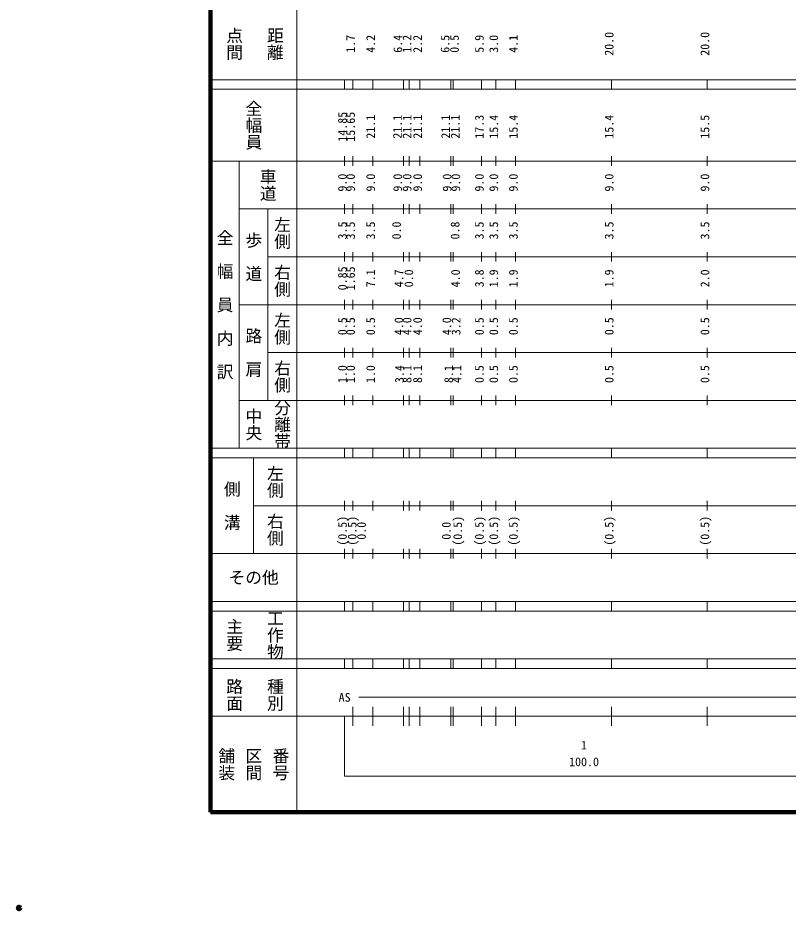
# Model space of a CAD drawing. Units: millimetres on the paper, enlarged 1000 times. Extents: x -242 to 680000, y -290 to 380000.
# Drawn here: x -242 to 160628, y -290 to 185930 of the extents above; entities that cross this region are included whole.
import ezdxf
from ezdxf.enums import TextEntityAlignment as Align

# ---------------------------------------------------------------- set-up
doc = ezdxf.new("R2010")
doc.units = ezdxf.units.MM
doc.header["$LTSCALE"] = 1000
doc.header["$PDMODE"] = 32
doc.header["$PDSIZE"] = 500
doc.layers.add('M-TTL', color=2, linetype='Continuous', lineweight=140)
doc.layers.add('M-TTL-BAND', color=7, linetype='Continuous', lineweight=13)
doc.styles.add('@ＭＳ ゴシック', font='')
doc.styles.add('ＭＳ ゴシック', font='')
doc.styles.get('@ＭＳ ゴシック').set_extended_font_data('@MS Gothic')
doc.styles.get('ＭＳ ゴシック').set_extended_font_data('MS Gothic')

msp = doc.modelspace()

# ---------------------------------------------------------------- linework, layer by layer
at = {"layer": 'M-TTL'}
for p, q in [((40000, 380000), (40000, 20000)), ((40000, 20000), (680000, 20000))]:
    msp.add_line(p, q, dxfattribs=at)
msp.add_point((8, -40), dxfattribs=at)
at = {"layer": 'M-TTL-BAND'}
for p, q in [((58000, 370000), (58000, 20000)), ((40000, 173000), (579000, 173000)), ((68000, 171000), (68000, 173000)), ((69700, 171000), (69700, 173000)), ((73900, 171000), (73900, 173000)), ((80300, 171000), (80300, 173000)), ((81500, 171000), (81500, 173000)), ((83700, 171000), (83700, 173000)), ((90200, 171000), (90200, 173000)), ((90700, 171000), (90700, 173000)), ((96600, 171000), (96600, 173000)), ((99600, 171000), (99600, 173000)), ((103700, 171000), (103700, 173000)), ((123700, 171000), (123700, 173000)), ((143700, 171000), (143700, 173000)), ((40000, 171000), (579000, 171000)), ((68000, 155000), (68000, 157000)), ((69700, 155000), (69700, 157000)), ((73900, 155000), (73900, 157000)), ((80300, 155000), (80300, 157000)), ((81500, 155000), (81500, 157000)), ((83700, 155000), (83700, 157000)), ((90200, 155000), (90200, 157000)), ((90700, 155000), (90700, 157000)), ((96600, 155000), (96600, 157000)), ((99600, 155000), (99600, 157000)), ((103700, 155000), (103700, 157000)), ((123700, 155000), (123700, 157000)), ((143700, 155000), (143700, 157000)), ((40000, 156000), (579000, 156000)), ((46000, 96000), (46000, 156000)), ((46000, 146000), (579000, 146000)), ((52000, 146000), (52000, 106000)), ((68000, 145000), (68000, 147000)), ((69700, 145000), (69700, 147000)), ((73900, 145000), (73900, 147000)), ((80300, 145000), (80300, 147000)), ((81500, 145000), (81500, 147000)), ((83700, 145000), (83700, 147000)), ((90200, 145000), (90200, 147000)), ((90700, 145000), (90700, 147000)), ((96600, 145000), (96600, 147000)), ((99600, 145000), (99600, 147000)), ((103700, 145000), (103700, 147000)), ((123700, 145000), (123700, 147000)), ((143700, 145000), (143700, 147000)), ((52000, 136000), (579000, 136000)), ((68000, 135000), (68000, 137000)), ((69700, 135000), (69700, 137000)), ((73900, 135000), (73900, 137000)), ((80300, 135000), (80300, 137000)), ((81500, 135000), (81500, 137000)), ((83700, 135000), (83700, 137000)), ((90200, 135000), (90200, 137000)), ((90700, 135000), (90700, 137000)), ((96600, 135000), (96600, 137000)), ((99600, 135000), (99600, 137000)), ((103700, 135000), (103700, 137000)), ((123700, 135000), (123700, 137000)), ((143700, 135000), (143700, 137000)), ((68000, 125000), (68000, 127000)), ((69700, 125000), (69700, 127000)), ((73900, 125000), (73900, 127000)), ((80300, 125000), (80300, 127000)), ((81500, 125000), (81500, 127000)), ((83700, 125000), (83700, 127000)), ((90200, 125000), (90200, 127000)), ((90700, 125000), (90700, 127000)), ((96600, 125000), (96600, 127000)), ((99600, 125000), (99600, 127000)), ((103700, 125000), (103700, 127000)), ((123700, 125000), (123700, 127000)), ((143700, 125000), (143700, 127000)), ((46000, 126000), (579000, 126000)), ((52000, 116000), (579000, 116000)), ((68000, 115000), (68000, 117000)), ((69700, 115000), (69700, 117000)), ((73900, 115000), (73900, 117000)), ((80300, 115000), (80300, 117000)), ((81500, 115000), (81500, 117000)), ((83700, 115000), (83700, 117000)), ((90200, 115000), (90200, 117000)), ((90700, 115000), (90700, 117000)), ((96600, 115000), (96600, 117000)), ((99600, 115000), (99600, 117000)), ((103700, 115000), (103700, 117000)), ((123700, 115000), (123700, 117000)), ((143700, 115000), (143700, 117000)), ((68000, 105000), (68000, 107000)), ((69700, 105000), (69700, 107000)), ((73900, 105000), (73900, 107000)), ((80300, 105000), (80300, 107000)), ((81500, 105000), (81500, 107000)), ((83700, 105000), (83700, 107000)), ((90200, 105000), (90200, 107000)), ((90700, 105000), (90700, 107000)), ((96600, 105000), (96600, 107000)), ((99600, 105000), (99600, 107000)), ((103700, 105000), (103700, 107000)), ((123700, 105000), (123700, 107000)), ((143700, 105000), (143700, 107000)), ((46000, 106000), (579000, 106000)), ((40000, 96000), (579000, 96000)), ((68000, 94000), (68000, 96000)), ((69700, 94000), (69700, 96000)), ((73900, 94000), (73900, 96000)), ((80300, 94000), (80300, 96000)), ((81500, 94000), (81500, 96000)), ((83700, 94000), (83700, 96000)), ((90200, 94000), (90200, 96000)), ((90700, 94000), (90700, 96000)), ((96600, 94000), (96600, 96000)), ((99600, 94000), (99600, 96000)), ((103700, 94000), (103700, 96000)), ((123700, 94000), (123700, 96000)), ((143700, 94000), (143700, 96000)), ((40000, 94000), (579000, 94000)), ((49000, 94000), (49000, 74000)), ((49000, 84000), (579000, 84000)), ((68000, 83000), (68000, 85000)), ((69700, 83000), (69700, 85000)), ((73900, 83000), (73900, 85000)), ((80300, 83000), (80300, 85000)), ((81500, 83000), (81500, 85000)), ((83700, 83000), (83700, 85000)), ((90200, 83000), (90200, 85000)), ((90700, 83000), (90700, 85000)), ((96600, 83000), (96600, 85000)), ((99600, 83000), (99600, 85000)), ((103700, 83000), (103700, 85000)), ((123700, 83000), (123700, 85000)), ((143700, 83000), (143700, 85000)), ((68000, 73000), (68000, 75000)), ((69700, 73000), (69700, 75000)), ((73900, 73000), (73900, 75000)), ((80300, 73000), (80300, 75000)), ((81500, 73000), (81500, 75000)), ((83700, 73000), (83700, 75000)), ((90200, 73000), (90200, 75000)), ((90700, 73000), (90700, 75000)), ((96600, 73000), (96600, 75000)), ((99600, 73000), (99600, 75000)), ((103700, 73000), (103700, 75000)), ((123700, 73000), (123700, 75000)), ((143700, 73000), (143700, 75000)), ((40000, 74000), (579000, 74000)), ((40000, 64000), (579000, 64000)), ((68000, 62000), (68000, 64000)), ((69700, 62000), (69700, 64000)), ((73900, 62000), (73900, 64000)), ((80300, 62000), (80300, 64000)), ((81500, 62000), (81500, 64000)), ((83700, 62000), (83700, 64000)), ((90200, 62000), (90200, 64000)), ((90700, 62000), (90700, 64000)), ((96600, 62000), (96600, 64000)), ((99600, 62000), (99600, 64000)), ((103700, 62000), (103700, 64000)), ((123700, 62000), (123700, 64000)), ((143700, 62000), (143700, 64000)), ((40000, 62000), (579000, 62000)), ((40000, 52000), (579000, 52000)), ((68000, 50000), (68000, 52000)), ((69700, 50000), (69700, 52000)), ((73900, 50000), (73900, 52000)), ((80300, 50000), (80300, 52000)), ((81500, 50000), (81500, 52000)), ((83700, 50000), (83700, 52000)), ((90200, 50000), (90200, 52000)), ((90700, 50000), (90700, 52000)), ((96600, 50000), (96600, 52000)), ((99600, 50000), (99600, 52000)), ((103700, 50000), (103700, 52000)), ((123700, 50000), (123700, 52000)), ((143700, 50000), (143700, 52000)), ((40000, 50000), (579000, 50000)), ((71000, 44000), (555000, 44000)), ((69700, 38000), (69700, 42000)), ((73900, 38000), (73900, 42000)), ((80300, 38000), (80300, 42000)), ((81500, 38000), (81500, 42000)), ((83700, 38000), (83700, 42000)), ((90200, 38000), (90200, 42000)), ((90700, 38000), (90700, 42000)), ((96600, 38000), (96600, 42000)), ((99600, 38000), (99600, 42000)), ((103700, 38000), (103700, 42000)), ((123700, 38000), (123700, 42000)), ((143700, 38000), (143700, 42000)), ((40000, 40000), (579000, 40000)), ((68000, 40000), (68000, 27500)), ((68000, 27500), (579000, 27500))]:
    msp.add_line(p, q, dxfattribs=at)

# ---------------------------------------------------------------- texts
at = {"layer": 'M-TTL-BAND', "style": '@ＭＳ ゴシック'}
for s, p in [('点間', (45000, 180500)), ('距離', (53500, 180500)), ('全幅員', (49000, 163500)), ('車道', (52000, 151000)), ('左側', (55000, 141000)), ('全\u3000幅\u3000員\u3000内\u3000訳', (43000, 126000)), ('歩\u3000道', (49000, 136000)), ('右側', (55000, 131000)), ('左側', (55000, 121000)), ('路\u3000肩', (49000, 116000)), ('右側', (55000, 111000)), ('中央', (49000, 101000)), ('分離帯', (55000, 101000)), ('左側', (53500, 89000)), ('側\u3000溝', (44500, 84000)), ('右側', (53500, 79000)), ('工作物', (53500, 57000)), ('主要', (45000, 57000)), ('路面', (45000, 44500)), ('種別', (53500, 44500)), ('舗装', (43333, 30000)), ('区間', (49000, 30000)), ('番号', (54667, 30000))]:
    msp.add_text(s, height=2566, rotation=270, dxfattribs=at).set_placement(p, align=Align.MIDDLE_CENTER)
at = {"layer": 'M-TTL-BAND', "style": 'ＭＳ ゴシック'}
for s, p in [('20.0', (124700, 180500)), ('20.0', (144700, 180500)), ('1.7', (70700, 180500)), ('4.2', (74900, 180500)), ('6.4', (80575, 180500)), ('1.2', (82500, 180500)), ('2.2', (84700, 180500)), ('6.5', (90435, 180500)), ('0.5', (92395, 180500)), ('5.9', (97600, 180500)), ('3.0', (100600, 180500)), ('4.1', (104700, 180500)), ('14.85', (69000, 163174)), ('15.65', (70700, 163174)), ('21.1', (74900, 163174)), ('21.1', (80491, 163174)), ('21.1', (82500, 163174)), ('21.1', (84700, 163174)), ('21.1', (90561, 163174)), ('21.1', (92566, 163174)), ('17.3', (97600, 163174)), ('15.4', (100600, 163174)), ('15.4', (104700, 163174)), ('15.4', (124700, 163174)), ('15.5', (144700, 163174)), ('9.0', (69000, 151500)), ('9.0', (70700, 151500)), ('9.0', (74900, 151500)), ('9.0', (80539, 151500)), ('9.0', (82500, 151500)), ('9.0', (84700, 151500)), ('9.0', (90858, 151500)), ('9.0', (92673, 151500)), ('9.0', (97600, 151500)), ('9.0', (100600, 151500)), ('9.0', (104700, 151500)), ('9.0', (124700, 151500)), ('9.0', (144700, 151500)), ('3.5', (69000, 141500)), ('3.5', (70700, 141500)), ('3.5', (74900, 141500)), ('0.0', (80300, 141500)), ('0.8', (92526, 141500)), ('3.5', (97600, 141500)), ('3.5', (100600, 141500)), ('3.5', (104700, 141500)), ('3.5', (124700, 141500)), ('3.5', (144700, 141500)), ('0.85', (69000, 131500)), ('1.65', (70700, 131500)), ('7.1', (74900, 131500)), ('4.7', (80798, 131500)), ('0.0', (82863, 131500)), ('4.0', (92623, 131500)), ('3.8', (97600, 131500)), ('1.9', (100600, 131500)), ('1.9', (104700, 131500)), ('1.9', (124700, 131500)), ('2.0', (144700, 131500)), ('0.5', (69000, 121500)), ('0.5', (70700, 121500)), ('0.5', (74900, 121500)), ('4.0', (80798, 121500)), ('4.0', (82500, 121500)), ('4.0', (84700, 121500)), ('4.0', (90814, 121500)), ('3.2', (92735, 121500)), ('0.5', (97600, 121500)), ('0.5', (100600, 121500)), ('0.5', (104700, 121500)), ('0.5', (124700, 121500)), ('0.5', (144700, 121500)), ('1.0', (69000, 111500)), ('1.0', (70700, 111500)), ('1.0', (74900, 111500)), ('3.4', (80895, 111500)), ('8.1', (82500, 111500)), ('8.1', (84700, 111500)), ('8.1', (91200, 111500)), ('4.1', (92937, 111500)), ('0.5', (97600, 111500)), ('0.5', (100600, 111500)), ('0.5', (104700, 111500)), ('0.5', (124700, 111500)), ('0.5', (144700, 111500)), ('(0.5)', (69000, 78764)), ('(0.5)', (71045, 78764)), ('0.0', (72974, 78764)), ('0.0', (90700, 78764)), ('(0.5)', (93070, 78764)), ('(0.5)', (97600, 78764)), ('(0.5)', (100600, 78764)), ('(0.5)', (104700, 78764)), ('(0.5)', (124700, 78764)), ('(0.5)', (144700, 78764))]:
    msp.add_text(s, height=1833, rotation=90, dxfattribs=at).set_placement(p, align=Align.BOTTOM_CENTER)
msp.add_text('その他', height=2566, dxfattribs=at).set_placement((49000, 69000), align=Align.MIDDLE_CENTER)
for s, p in [('AS', (68000, 42500)), ('1', (118000, 32523)), ('100.0', (118000, 29033))]:
    msp.add_text(s, height=1833, dxfattribs=at).set_placement(p, align=Align.BOTTOM_CENTER)

doc.saveas('drawing.dxf')
